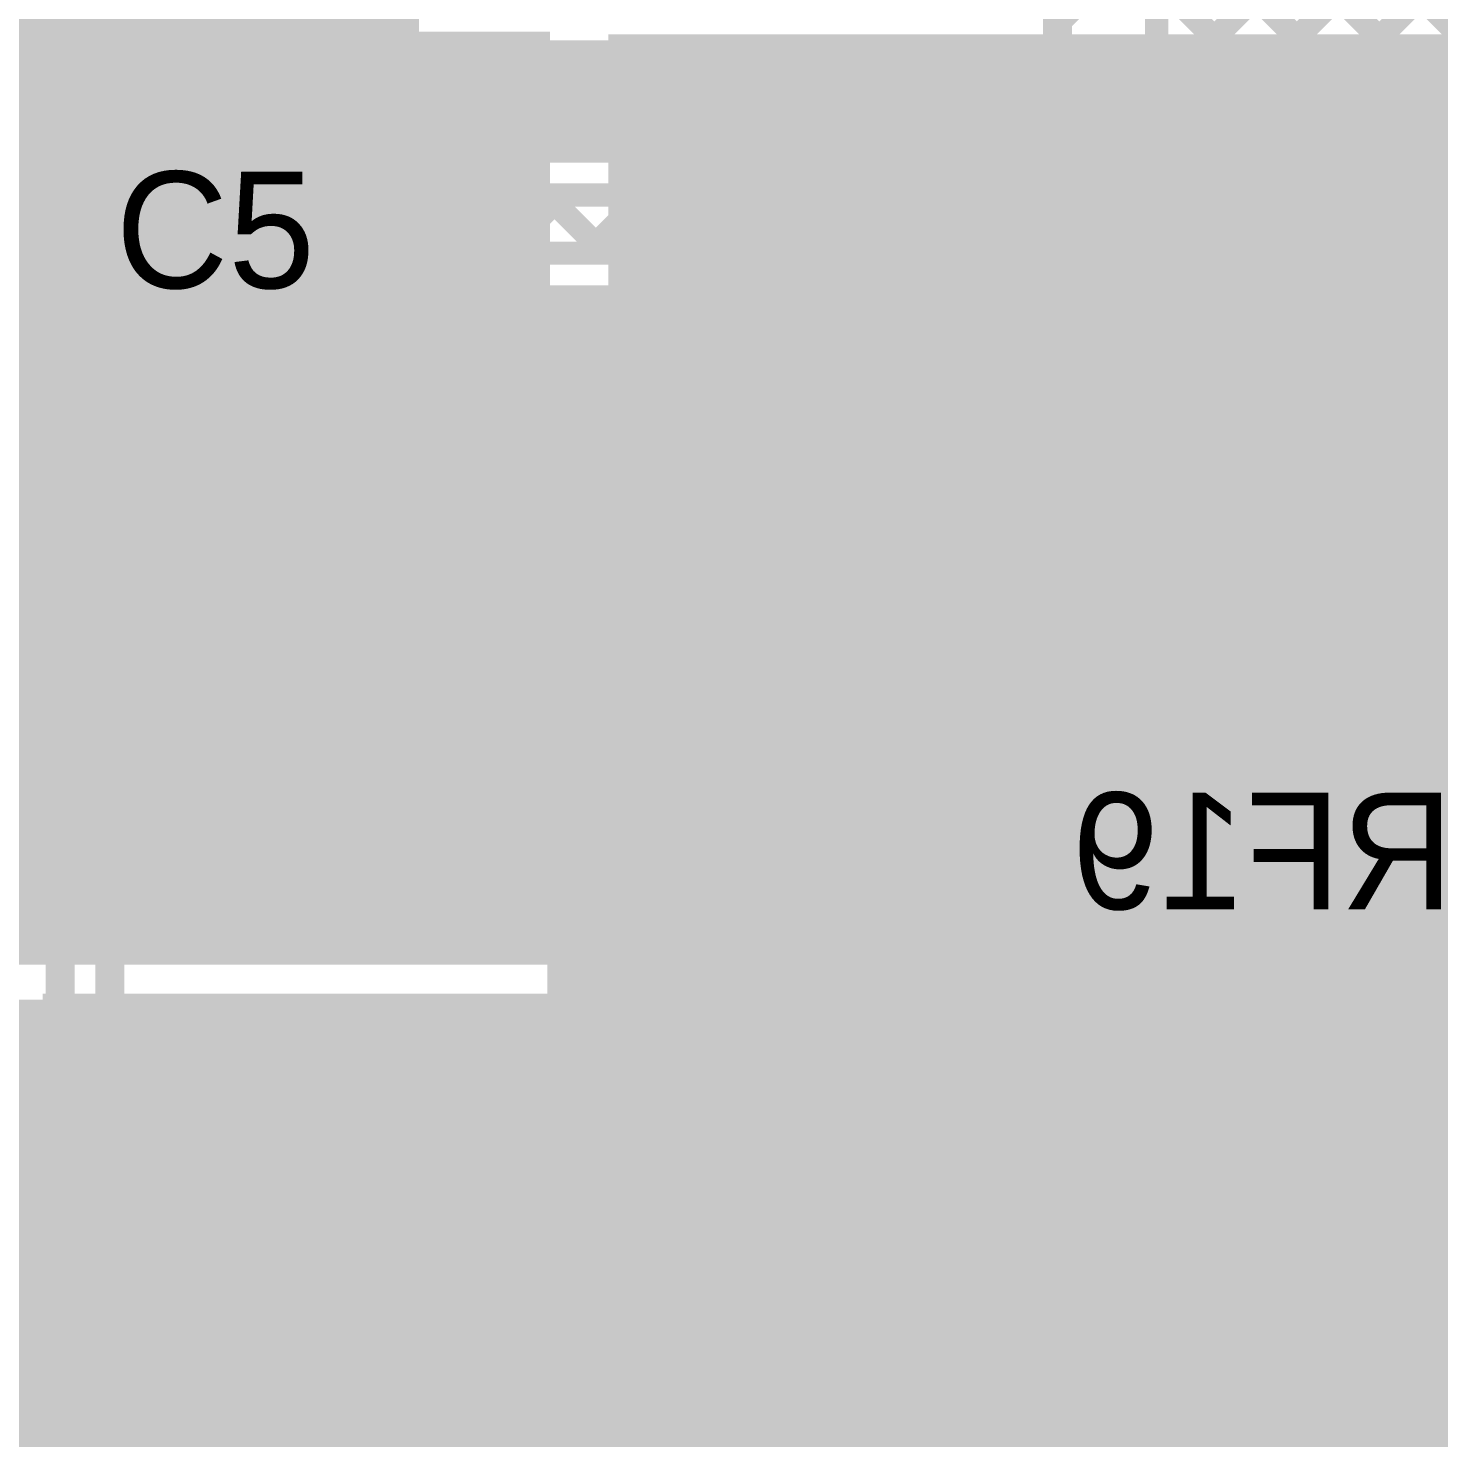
# Model space of a CAD drawing. Header units: millimetres. Extents: x 3.06 to 5.82, y 1.29 to 3.84.
# Drawn here: x 3.751 to 4.2347, y 3.0837 to 3.5672 of the extents above; entities that cross this region are included whole.
import ezdxf

# ---------------------------------------------------------------- set-up
doc = ezdxf.new("R2010")
doc.units = ezdxf.units.MM
doc.header["$MEASUREMENT"] = 0
for name, color, linetype in [('BottomLayer', 5, 'Continuous'), ('BottomOverlay', 54, 'Continuous'), ('BottomPaste', 16, 'Continuous'), ('BottomSolder', 6, 'Continuous'), ('MultiLayer', 9, 'Continuous'), ('PadHoleLayer', 156, 'Continuous'), ('TopLayer', 1, 'Continuous'), ('TopOverlay', 2, 'Continuous'), ('TopPaste', 8, 'Continuous'), ('TopSolder', 216, 'Continuous'), ('ViaHoleLayer', 16, 'Continuous')]:
    doc.layers.add(name, color=color, linetype=linetype)

# ---------------------------------------------------------------- blocks, each defined once
blk = doc.blocks.new('RAD_0_4_4')
at = {"layer": 'BottomLayer', "const_width": 0.03543}
for points in [[(0.18913, 0.0729, 1), (0.22457, 0.0729, 1)], [(-0.22457, -0.0729, 1), (-0.18913, -0.0729, 1)]]:
    blk.add_lwpolyline(points, format="xyb", close=True, dxfattribs=at)
at = {"layer": 'BottomSolder', "const_width": 0.03943}
for points in [[(0.18713, 0.0729, 1), (0.22657, 0.0729, 1)], [(-0.22657, -0.0729, 1), (-0.18713, -0.0729, 1)]]:
    blk.add_lwpolyline(points, format="xyb", close=True, dxfattribs=at)
at = {"layer": 'MultiLayer', "const_width": 0.03543}
for points in [[(0.18913, 0.0729, 1), (0.22457, 0.0729, 1)], [(-0.22457, -0.0729, 1), (-0.18913, -0.0729, 1)]]:
    blk.add_lwpolyline(points, format="xyb", close=True, dxfattribs=at)
at = {"layer": 'PadHoleLayer', "const_width": 0.01969}
for points in [[(0.19701, 0.0729, 1), (0.21669, 0.0729, 1)], [(-0.21669, -0.0729, 1), (-0.19701, -0.0729, 1)]]:
    blk.add_lwpolyline(points, format="xyb", close=True, dxfattribs=at)
at = {"layer": 'TopLayer', "const_width": 0.03543}
for points in [[(0.18913, 0.0729, 1), (0.22457, 0.0729, 1)], [(-0.22457, -0.0729, 1), (-0.18913, -0.0729, 1)]]:
    blk.add_lwpolyline(points, format="xyb", close=True, dxfattribs=at)
at = {"layer": 'TopOverlay', "const_width": 0.01}
for points in [[(-0.241, 0.117), (-0.241, -0.033)], [(-0.241, 0.117), (0.241, 0.117)], [(0.241, 0.117), (0.241, 0.104)], [(0.241, 0.033), (0.241, -0.117)], [(-0.241, -0.104), (-0.241, -0.117)], [(-0.241, -0.117), (0.241, -0.117)]]:
    blk.add_lwpolyline(points, dxfattribs=at)
at = {"layer": 'TopOverlay', "const_width": 0.005}
for points in [[(-0.2435, 0.117, 1), (-0.2385, 0.117, 1)], [(-0.2435, 0.117, 1), (-0.2385, 0.117, 1)], [(0.2385, 0.117, 1), (0.2435, 0.117, 1)], [(0.2385, 0.117, 1), (0.2435, 0.117, 1)], [(0.2385, 0.104, 1), (0.2435, 0.104, 1)], [(0.2385, 0.033, 1), (0.2435, 0.033, 1)], [(-0.2435, -0.033, 1), (-0.2385, -0.033, 1)], [(-0.2435, -0.104, 1), (-0.2385, -0.104, 1)], [(-0.2435, -0.117, 1), (-0.2385, -0.117, 1)], [(-0.2435, -0.117, 1), (-0.2385, -0.117, 1)], [(0.2385, -0.117, 1), (0.2435, -0.117, 1)], [(0.2385, -0.117, 1), (0.2435, -0.117, 1)]]:
    blk.add_lwpolyline(points, format="xyb", close=True, dxfattribs=at)
at = {"layer": 'TopSolder', "const_width": 0.03943}
for points in [[(0.18713, 0.0729, 1), (0.22657, 0.0729, 1)], [(-0.22657, -0.0729, 1), (-0.18713, -0.0729, 1)]]:
    blk.add_lwpolyline(points, format="xyb", close=True, dxfattribs=at)
blk = doc.blocks.new('SMB_B_78')
at = {"layer": 'BottomLayer'}
for points in [[(-0.12951, -0.054), (-0.04451, -0.054), (-0.12951, 0.054), (-0.04451, 0.054)], [(0.04451, -0.054), (0.12951, -0.054), (0.04451, 0.054), (0.12951, 0.054)]]:
    blk.add_solid(points, dxfattribs=at)
at = {"layer": 'BottomOverlay', "const_width": 0.01}
for points in [[(-0.095, 0.081), (0.099, 0.081)], [(-0.095, 0.063), (-0.095, 0.081)], [(0.099, 0.063), (0.099, 0.081)], [(-0.095, -0.081), (-0.095, -0.063)], [(0.099, -0.081), (0.099, -0.063)], [(-0.095, -0.081), (0.099, -0.081)]]:
    blk.add_lwpolyline(points, dxfattribs=at)
at = {"layer": 'BottomOverlay', "const_width": 0.005}
for points in [[(-0.0975, 0.081, 1), (-0.0925, 0.081, 1)], [(-0.0975, 0.081, 1), (-0.0925, 0.081, 1)], [(0.0965, 0.081, 1), (0.1015, 0.081, 1)], [(0.0965, 0.081, 1), (0.1015, 0.081, 1)], [(-0.0975, 0.063, 1), (-0.0925, 0.063, 1)], [(0.0965, 0.063, 1), (0.1015, 0.063, 1)], [(-0.0975, -0.063, 1), (-0.0925, -0.063, 1)], [(0.0965, -0.063, 1), (0.1015, -0.063, 1)], [(-0.0975, -0.081, 1), (-0.0925, -0.081, 1)], [(-0.0975, -0.081, 1), (-0.0925, -0.081, 1)], [(0.0965, -0.081, 1), (0.1015, -0.081, 1)], [(0.0965, -0.081, 1), (0.1015, -0.081, 1)]]:
    blk.add_lwpolyline(points, format="xyb", close=True, dxfattribs=at)
at = {"layer": 'BottomOverlay'}
for points in [[(0.099, 0.058), (0.19, 0.058), (0.099, 0.086), (0.19, 0.086)], [(0.133, -0.086), (0.19, -0.086), (0.133, 0.086), (0.19, 0.086)], [(0.099, -0.086), (0.19, -0.086), (0.099, -0.058), (0.19, -0.058)]]:
    blk.add_solid(points, dxfattribs=at)
at = {"layer": 'BottomPaste'}
for points in [[(-0.12951, -0.054), (-0.04451, -0.054), (-0.12951, 0.054), (-0.04451, 0.054)], [(0.04451, -0.054), (0.12951, -0.054), (0.04451, 0.054), (0.12951, 0.054)]]:
    blk.add_solid(points, dxfattribs=at)
at = {"layer": 'BottomSolder'}
for points in [[(-0.13351, -0.058), (-0.04051, -0.058), (-0.13351, 0.058), (-0.04051, 0.058)], [(0.04051, -0.058), (0.13351, -0.058), (0.04051, 0.058), (0.13351, 0.058)]]:
    blk.add_solid(points, dxfattribs=at)
blk = doc.blocks.new('ULR2G4R7MNL1GS_84')
at = {"layer": 'TopLayer'}
for points in [[(-0.19685, -0.04921), (-0.05906, -0.04921), (-0.19685, 0.04921), (-0.05906, 0.04921)], [(0.05906, -0.04921), (0.19685, -0.04921), (0.05906, 0.04921), (0.19685, 0.04921)]]:
    blk.add_solid(points, dxfattribs=at)
at = {"layer": 'TopOverlay', "const_width": 0.01}
for points in [[(-0.11947, 0.167), (-0.16647, 0.12)], [(-0.11947, 0.167), (0.16553, 0.167)], [(0.16553, 0.167), (0.16553, 0.061)], [(-0.16647, 0.12), (-0.16647, 0.06)], [(-0.20397, 0.096), (-0.20397, 0.063)], [(-0.21997, 0.08), (-0.18697, 0.08)], [(-0.16647, -0.06), (-0.16647, -0.12)], [(0.16553, -0.061), (0.16553, -0.167)], [(-0.16647, -0.12), (-0.11947, -0.167)], [(-0.11947, -0.167), (0.16553, -0.167)]]:
    blk.add_lwpolyline(points, dxfattribs=at)
at = {"layer": 'TopOverlay', "const_width": 0.005}
for points in [[(-0.12197, 0.167, 1), (-0.11697, 0.167, 1)], [(-0.12197, 0.167, 1), (-0.11697, 0.167, 1)], [(0.16303, 0.167, 1), (0.16803, 0.167, 1)], [(0.16303, 0.167, 1), (0.16803, 0.167, 1)], [(-0.16897, 0.12, 1), (-0.16397, 0.12, 1)], [(-0.16897, 0.12, 1), (-0.16397, 0.12, 1)], [(-0.20647, 0.096, 1), (-0.20147, 0.096, 1)], [(-0.22247, 0.08, 1), (-0.21747, 0.08, 1)], [(-0.18947, 0.08, 1), (-0.18447, 0.08, 1)], [(-0.20647, 0.063, 1), (-0.20147, 0.063, 1)], [(-0.16897, 0.06, 1), (-0.16397, 0.06, 1)], [(0.16303, 0.061, 1), (0.16803, 0.061, 1)], [(-0.16897, -0.06, 1), (-0.16397, -0.06, 1)], [(0.16303, -0.061, 1), (0.16803, -0.061, 1)], [(-0.16897, -0.12, 1), (-0.16397, -0.12, 1)], [(-0.16897, -0.12, 1), (-0.16397, -0.12, 1)], [(-0.12197, -0.167, 1), (-0.11697, -0.167, 1)], [(-0.12197, -0.167, 1), (-0.11697, -0.167, 1)], [(0.16303, -0.167, 1), (0.16803, -0.167, 1)], [(0.16303, -0.167, 1), (0.16803, -0.167, 1)]]:
    blk.add_lwpolyline(points, format="xyb", close=True, dxfattribs=at)
at = {"layer": 'TopPaste'}
for points in [[(-0.19685, -0.04921), (-0.05906, -0.04921), (-0.19685, 0.04921), (-0.05906, 0.04921)], [(0.05906, -0.04921), (0.19685, -0.04921), (0.05906, 0.04921), (0.19685, 0.04921)]]:
    blk.add_solid(points, dxfattribs=at)
at = {"layer": 'TopSolder'}
for points in [[(-0.20085, -0.05321), (-0.05506, -0.05321), (-0.20085, 0.05321), (-0.05506, 0.05321)], [(0.05506, -0.05321), (0.20085, -0.05321), (0.05506, 0.05321), (0.20085, 0.05321)]]:
    blk.add_solid(points, dxfattribs=at)
blk = doc.blocks.new('EEE_TC1A561UV_85')
at = {"layer": 'TopLayer'}
for points in [[(-0.2185, -0.03937), (-0.06102, -0.03937), (-0.2185, 0.03937), (-0.06102, 0.03937)], [(0.06102, -0.03937), (0.2185, -0.03937), (0.06102, 0.03937), (0.2185, 0.03937)]]:
    blk.add_solid(points, dxfattribs=at)
at = {"layer": 'TopOverlay', "const_width": 0.01}
for points in [[(-0.166, 0.11), (-0.109, 0.167)], [(-0.109, 0.167), (0.133, 0.167)], [(0.133, 0.167), (0.171, 0.129)], [(0.171, 0.051), (0.171, 0.129)], [(-0.166, 0.048), (-0.166, 0.11)], [(-0.199, 0.053), (-0.199, 0.082)], [(-0.213, 0.067), (-0.184, 0.067)], [(-0.166, -0.11), (-0.166, -0.048)], [(0.171, -0.129), (0.171, -0.051)], [(-0.166, -0.11), (-0.109, -0.167)], [(0.133, -0.167), (0.171, -0.129)], [(-0.109, -0.167), (0.133, -0.167)]]:
    blk.add_lwpolyline(points, dxfattribs=at)
at = {"layer": 'TopOverlay', "const_width": 0.005}
for points in [[(-0.1115, 0.167, 1), (-0.1065, 0.167, 1)], [(-0.1115, 0.167, 1), (-0.1065, 0.167, 1)], [(0.1305, 0.167, 1), (0.1355, 0.167, 1)], [(0.1305, 0.167, 1), (0.1355, 0.167, 1)], [(0.1685, 0.129, 1), (0.1735, 0.129, 1)], [(0.1685, 0.129, 1), (0.1735, 0.129, 1)], [(-0.1685, 0.11, 1), (-0.1635, 0.11, 1)], [(-0.1685, 0.11, 1), (-0.1635, 0.11, 1)], [(-0.2015, 0.082, 1), (-0.1965, 0.082, 1)], [(-0.2155, 0.067, 1), (-0.2105, 0.067, 1)], [(-0.1865, 0.067, 1), (-0.1815, 0.067, 1)], [(-0.2015, 0.053, 1), (-0.1965, 0.053, 1)], [(0.1685, 0.051, 1), (0.1735, 0.051, 1)], [(-0.1685, 0.048, 1), (-0.1635, 0.048, 1)], [(-0.1685, -0.048, 1), (-0.1635, -0.048, 1)], [(0.1685, -0.051, 1), (0.1735, -0.051, 1)], [(-0.1685, -0.11, 1), (-0.1635, -0.11, 1)], [(-0.1685, -0.11, 1), (-0.1635, -0.11, 1)], [(0.1685, -0.129, 1), (0.1735, -0.129, 1)], [(0.1685, -0.129, 1), (0.1735, -0.129, 1)], [(-0.1115, -0.167, 1), (-0.1065, -0.167, 1)], [(-0.1115, -0.167, 1), (-0.1065, -0.167, 1)], [(0.1305, -0.167, 1), (0.1355, -0.167, 1)], [(0.1305, -0.167, 1), (0.1355, -0.167, 1)]]:
    blk.add_lwpolyline(points, format="xyb", close=True, dxfattribs=at)
at = {"layer": 'TopPaste'}
for points in [[(-0.2185, -0.03937), (-0.06102, -0.03937), (-0.2185, 0.03937), (-0.06102, 0.03937)], [(0.06102, -0.03937), (0.2185, -0.03937), (0.06102, 0.03937), (0.2185, 0.03937)]]:
    blk.add_solid(points, dxfattribs=at)
at = {"layer": 'TopSolder'}
for points in [[(-0.2225, -0.04337), (-0.05702, -0.04337), (-0.2225, 0.04337), (-0.05702, 0.04337)], [(0.05702, -0.04337), (0.2225, -0.04337), (0.05702, 0.04337), (0.2225, 0.04337)]]:
    blk.add_solid(points, dxfattribs=at)
blk = doc.blocks.new('EEE_TC1A561UV_86')
at = {"layer": 'TopLayer'}
for points in [[(-0.2185, -0.03937), (-0.06102, -0.03937), (-0.2185, 0.03937), (-0.06102, 0.03937)], [(0.06102, -0.03937), (0.2185, -0.03937), (0.06102, 0.03937), (0.2185, 0.03937)]]:
    blk.add_solid(points, dxfattribs=at)
at = {"layer": 'TopOverlay', "const_width": 0.01}
for points in [[(-0.166, 0.11), (-0.109, 0.167)], [(-0.109, 0.167), (0.133, 0.167)], [(0.133, 0.167), (0.171, 0.129)], [(0.171, 0.051), (0.171, 0.129)], [(-0.166, 0.048), (-0.166, 0.11)], [(-0.199, 0.053), (-0.199, 0.082)], [(-0.213, 0.067), (-0.184, 0.067)], [(-0.166, -0.11), (-0.166, -0.048)], [(0.171, -0.129), (0.171, -0.051)], [(-0.166, -0.11), (-0.109, -0.167)], [(0.133, -0.167), (0.171, -0.129)], [(-0.109, -0.167), (0.133, -0.167)]]:
    blk.add_lwpolyline(points, dxfattribs=at)
at = {"layer": 'TopOverlay', "const_width": 0.005}
for points in [[(-0.1115, 0.167, 1), (-0.1065, 0.167, 1)], [(-0.1115, 0.167, 1), (-0.1065, 0.167, 1)], [(0.1305, 0.167, 1), (0.1355, 0.167, 1)], [(0.1305, 0.167, 1), (0.1355, 0.167, 1)], [(0.1685, 0.129, 1), (0.1735, 0.129, 1)], [(0.1685, 0.129, 1), (0.1735, 0.129, 1)], [(-0.1685, 0.11, 1), (-0.1635, 0.11, 1)], [(-0.1685, 0.11, 1), (-0.1635, 0.11, 1)], [(-0.2015, 0.082, 1), (-0.1965, 0.082, 1)], [(-0.2155, 0.067, 1), (-0.2105, 0.067, 1)], [(-0.1865, 0.067, 1), (-0.1815, 0.067, 1)], [(-0.2015, 0.053, 1), (-0.1965, 0.053, 1)], [(0.1685, 0.051, 1), (0.1735, 0.051, 1)], [(-0.1685, 0.048, 1), (-0.1635, 0.048, 1)], [(-0.1685, -0.048, 1), (-0.1635, -0.048, 1)], [(0.1685, -0.051, 1), (0.1735, -0.051, 1)], [(-0.1685, -0.11, 1), (-0.1635, -0.11, 1)], [(-0.1685, -0.11, 1), (-0.1635, -0.11, 1)], [(0.1685, -0.129, 1), (0.1735, -0.129, 1)], [(0.1685, -0.129, 1), (0.1735, -0.129, 1)], [(-0.1115, -0.167, 1), (-0.1065, -0.167, 1)], [(-0.1115, -0.167, 1), (-0.1065, -0.167, 1)], [(0.1305, -0.167, 1), (0.1355, -0.167, 1)], [(0.1305, -0.167, 1), (0.1355, -0.167, 1)]]:
    blk.add_lwpolyline(points, format="xyb", close=True, dxfattribs=at)
at = {"layer": 'TopPaste'}
for points in [[(-0.2185, -0.03937), (-0.06102, -0.03937), (-0.2185, 0.03937), (-0.06102, 0.03937)], [(0.06102, -0.03937), (0.2185, -0.03937), (0.06102, 0.03937), (0.2185, 0.03937)]]:
    blk.add_solid(points, dxfattribs=at)
at = {"layer": 'TopSolder'}
for points in [[(-0.2225, -0.04337), (-0.05702, -0.04337), (-0.2225, 0.04337), (-0.05702, 0.04337)], [(0.05702, -0.04337), (0.2225, -0.04337), (0.05702, 0.04337), (0.2225, 0.04337)]]:
    blk.add_solid(points, dxfattribs=at)

msp = doc.modelspace()

# ---------------------------------------------------------------- linework, layer by layer
at = {"layer": 'BottomLayer', "const_width": 0.008}
for points in [[(4.10361, 3.618), (4.67, 3.05161)], [(4.13189, 3.618), (4.67, 3.07989)], [(4.138, 3.48746), (4.26854, 3.618)], [(4.138, 3.45918), (4.29682, 3.618)], [(4.138, 3.51575), (4.24025, 3.618)], [(4.138, 3.43089), (4.32511, 3.618)], [(4.138, 3.54403), (4.21197, 3.618)], [(4.138, 3.40261), (4.35339, 3.618)], [(4.14467, 3.381), (4.38167, 3.618)], [(4.16018, 3.618), (4.67, 3.10818)], [(4.17296, 3.381), (4.40996, 3.618)], [(4.18846, 3.618), (4.67, 3.13646)], [(4.20124, 3.381), (4.43824, 3.618)], [(4.22953, 3.381), (4.46653, 3.618)], [(4.138, 3.51), (4.138, 3.573)], [(4.138, 3.51), (4.138, 3.573)], [(4.138, 3.55532), (4.67, 3.02332)], [(4.138, 3.52704), (4.67, 2.99504)], [(3.681, 3.51), (3.896, 3.51)], [(3.681, 3.51), (3.896, 3.51)], [(3.73077, 3.51), (3.75077, 3.49)], [(3.74456, 3.49), (3.76456, 3.51)], [(3.75906, 3.51), (3.77906, 3.49)], [(3.77284, 3.49), (3.79284, 3.51)], [(3.78734, 3.51), (3.80734, 3.49)], [(3.80113, 3.49), (3.82113, 3.51)], [(3.81563, 3.51), (3.83563, 3.49)], [(3.82941, 3.49), (3.84941, 3.51)], [(3.84391, 3.51), (3.86391, 3.49)], [(3.85769, 3.49), (3.87769, 3.51)], [(3.8722, 3.51), (3.8922, 3.49)], [(3.88598, 3.49), (3.90598, 3.51)], [(3.896, 3.51), (4.059, 3.51)], [(3.90048, 3.51), (3.92048, 3.49)], [(3.91426, 3.49), (3.93426, 3.51)], [(3.92876, 3.51), (3.94876, 3.49)], [(3.94255, 3.49), (3.96255, 3.51)], [(3.95705, 3.51), (3.97705, 3.49)], [(3.97083, 3.49), (3.99083, 3.51)], [(3.98533, 3.51), (4.00533, 3.49)], [(3.99912, 3.49), (4.01912, 3.51)], [(4.01362, 3.51), (4.059, 3.46462)], [(4.015, 3.4776), (4.0474, 3.51)], [(4.0419, 3.51), (4.059, 3.4929)], [(4.059, 3.241), (4.059, 3.51)], [(4.138, 3.381), (4.138, 3.51)], [(4.138, 3.49875), (4.25575, 3.381)], [(4.015, 3.44932), (4.059, 3.49332)], [(3.616, 3.49), (3.85, 3.49)], [(3.85, 3.49), (3.931, 3.49)], [(3.85, 3.49), (3.931, 3.49)], [(3.931, 3.49), (4.015, 3.49)], [(4.015, 3.283), (4.015, 3.49)], [(4.015, 3.48033), (4.059, 3.43633)], [(4.138, 3.47047), (4.22747, 3.381)], [(4.015, 3.42103), (4.059, 3.46503)], [(4.015, 3.45205), (4.059, 3.40805)], [(4.138, 3.44219), (4.19919, 3.381)], [(4.015, 3.39275), (4.059, 3.43675)], [(4.015, 3.42376), (4.059, 3.37976)], [(4.138, 3.4139), (4.1709, 3.381)], [(4.015, 3.36446), (4.059, 3.40846)], [(4.015, 3.39548), (4.059, 3.35148)], [(4.138, 3.38562), (4.14262, 3.381)], [(4.015, 3.33618), (4.059, 3.38018)], [(4.138, 3.381), (4.281, 3.381)], [(4.015, 3.3672), (4.059, 3.3232)], [(4.015, 3.30789), (4.059, 3.35189)], [(4.015, 3.33891), (4.059, 3.29491)], [(4.015, 3.27961), (4.059, 3.32361)], [(4.015, 3.31063), (4.059, 3.26663)], [(4.015, 3.25133), (4.059, 3.29533)], [(4.015, 3.235), (4.015, 3.283)], [(4.015, 3.235), (4.015, 3.283)], [(4.015, 3.28234), (4.059, 3.23834)], [(4.015, 3.22304), (4.059, 3.26704)], [(4.015, 3.25406), (4.059, 3.21006)], [(4.015, 3.19476), (4.059, 3.23876)], [(4.059, 3.192), (4.059, 3.241)], [(4.059, 3.192), (4.059, 3.241)], [(4.015, 3.192), (4.015, 3.235)], [(4.015, 3.22577), (4.04877, 3.192)], [(4.04053, 3.192), (4.059, 3.21047)], [(4.015, 3.19749), (4.02049, 3.192)], [(4.015, 3.192), (4.059, 3.192)]]:
    msp.add_lwpolyline(points, dxfattribs=at)
at = {"layer": 'BottomLayer'}
for points, const_width in [([(4.136, 3.55532, 1), (4.14, 3.55532, 1)], 0.004), ([(4.136, 3.54403, 1), (4.14, 3.54403, 1)], 0.004), ([(4.136, 3.52704, 1), (4.14, 3.52704, 1)], 0.004), ([(4.136, 3.51575, 1), (4.14, 3.51575, 1)], 0.004), ([(3.75706, 3.51, 1), (3.76106, 3.51, 1)], 0.004), ([(3.76256, 3.51, 1), (3.76656, 3.51, 1)], 0.004), ([(3.78534, 3.51, 1), (3.78934, 3.51, 1)], 0.004), ([(3.79084, 3.51, 1), (3.79484, 3.51, 1)], 0.004), ([(3.81363, 3.51, 1), (3.81763, 3.51, 1)], 0.004), ([(3.81913, 3.51, 1), (3.82313, 3.51, 1)], 0.004), ([(3.84191, 3.51, 1), (3.84591, 3.51, 1)], 0.004), ([(3.84741, 3.51, 1), (3.85141, 3.51, 1)], 0.004), ([(3.87019, 3.51, 1), (3.87419, 3.51, 1)], 0.004), ([(3.87569, 3.51, 1), (3.87969, 3.51, 1)], 0.004), ([(3.894, 3.51, 1), (3.898, 3.51, 1)], 0.004), ([(3.894, 3.51, 1), (3.898, 3.51, 1)], 0.004), ([(3.894, 3.51, 1), (3.898, 3.51, 1)], 0.004), ([(3.89848, 3.51, 1), (3.90248, 3.51, 1)], 0.004), ([(3.90398, 3.51, 1), (3.90798, 3.51, 1)], 0.004), ([(3.92676, 3.51, 1), (3.93076, 3.51, 1)], 0.004), ([(3.93226, 3.51, 1), (3.93626, 3.51, 1)], 0.004), ([(3.95505, 3.51, 1), (3.95905, 3.51, 1)], 0.004), ([(3.96055, 3.51, 1), (3.96455, 3.51, 1)], 0.004), ([(3.98333, 3.51, 1), (3.98733, 3.51, 1)], 0.004), ([(3.98883, 3.51, 1), (3.99283, 3.51, 1)], 0.004), ([(4.01162, 3.51, 1), (4.01562, 3.51, 1)], 0.004), ([(4.01712, 3.51, 1), (4.02112, 3.51, 1)], 0.004), ([(4.0399, 3.51, 1), (4.0439, 3.51, 1)], 0.004), ([(4.0454, 3.51, 1), (4.0494, 3.51, 1)], 0.004), ([(4.057, 3.51, 1), (4.061, 3.51, 1)], 0.004), ([(4.057, 3.51, 1), (4.061, 3.51, 1)], 0.004), ([(4.136, 3.51, 1), (4.14, 3.51, 1)], 0.004), ([(4.136, 3.51, 1), (4.14, 3.51, 1)], 0.004), ([(4.136, 3.51, 1), (4.14, 3.51, 1)], 0.004), ([(4.136, 3.49875, 1), (4.14, 3.49875, 1)], 0.004), ([(4.057, 3.49332, 1), (4.061, 3.49332, 1)], 0.004), ([(3.74877, 3.49, 1), (3.75277, 3.49, 1)], 0.004), ([(3.77084, 3.49, 1), (3.77484, 3.49, 1)], 0.004), ([(3.77706, 3.49, 1), (3.78106, 3.49, 1)], 0.004), ([(3.79913, 3.49, 1), (3.80313, 3.49, 1)], 0.004), ([(3.80534, 3.49, 1), (3.80934, 3.49, 1)], 0.004), ([(3.82741, 3.49, 1), (3.83141, 3.49, 1)], 0.004), ([(3.83363, 3.49, 1), (3.83763, 3.49, 1)], 0.004), ([(3.848, 3.49, 1), (3.852, 3.49, 1)], 0.004), ([(3.848, 3.49, 1), (3.852, 3.49, 1)], 0.004), ([(3.848, 3.49, 1), (3.852, 3.49, 1)], 0.004), ([(3.85569, 3.49, 1), (3.85969, 3.49, 1)], 0.004), ([(3.86191, 3.49, 1), (3.86591, 3.49, 1)], 0.004), ([(3.88398, 3.49, 1), (3.88798, 3.49, 1)], 0.004), ([(3.89019, 3.49, 1), (3.89419, 3.49, 1)], 0.004), ([(3.91226, 3.49, 1), (3.91626, 3.49, 1)], 0.004), ([(3.91848, 3.49, 1), (3.92248, 3.49, 1)], 0.004), ([(3.929, 3.49, 1), (3.933, 3.49, 1)], 0.004), ([(3.929, 3.49, 1), (3.933, 3.49, 1)], 0.004), ([(3.929, 3.49, 1), (3.933, 3.49, 1)], 0.004), ([(3.94055, 3.49, 1), (3.94455, 3.49, 1)], 0.004), ([(3.94676, 3.49, 1), (3.95076, 3.49, 1)], 0.004), ([(3.96883, 3.49, 1), (3.97283, 3.49, 1)], 0.004), ([(3.97505, 3.49, 1), (3.97905, 3.49, 1)], 0.004), ([(3.99712, 3.49, 1), (4.00112, 3.49, 1)], 0.004), ([(4.00333, 3.49, 1), (4.00733, 3.49, 1)], 0.004), ([(4.013, 3.49, 1), (4.017, 3.49, 1)], 0.004), ([(4.013, 3.49, 1), (4.017, 3.49, 1)], 0.004), ([(4.057, 3.4929, 1), (4.061, 3.4929, 1)], 0.004), ([(4.136, 3.48746, 1), (4.14, 3.48746, 1)], 0.004), ([(4.013, 3.48033, 1), (4.017, 3.48033, 1)], 0.004), ([(4.013, 3.4776, 1), (4.017, 3.4776, 1)], 0.004), ([(4.136, 3.47047, 1), (4.14, 3.47047, 1)], 0.004), ([(4.057, 3.46503, 1), (4.061, 3.46503, 1)], 0.004), ([(4.057, 3.46462, 1), (4.061, 3.46462, 1)], 0.004), ([(4.136, 3.45918, 1), (4.14, 3.45918, 1)], 0.004), ([(4.013, 3.45205, 1), (4.017, 3.45205, 1)], 0.004), ([(4.013, 3.44932, 1), (4.017, 3.44932, 1)], 0.004), ([(4.136, 3.44219, 1), (4.14, 3.44219, 1)], 0.004), ([(4.057, 3.43675, 1), (4.061, 3.43675, 1)], 0.004), ([(4.057, 3.43633, 1), (4.061, 3.43633, 1)], 0.004), ([(4.136, 3.43089, 1), (4.14, 3.43089, 1)], 0.004), ([(4.013, 3.42376, 1), (4.017, 3.42376, 1)], 0.004), ([(4.013, 3.42103, 1), (4.017, 3.42103, 1)], 0.004), ([(4.136, 3.4139, 1), (4.14, 3.4139, 1)], 0.004), ([(4.057, 3.40846, 1), (4.061, 3.40846, 1)], 0.004), ([(4.057, 3.40805, 1), (4.061, 3.40805, 1)], 0.004), ([(4.136, 3.40261, 1), (4.14, 3.40261, 1)], 0.004), ([(4.013, 3.39548, 1), (4.017, 3.39548, 1)], 0.004), ([(4.013, 3.39275, 1), (4.017, 3.39275, 1)], 0.004), ([(4.136, 3.38562, 1), (4.14, 3.38562, 1)], 0.004), ([(4.057, 3.38018, 1), (4.061, 3.38018, 1)], 0.004), ([(4.057, 3.37976, 1), (4.061, 3.37976, 1)], 0.004), ([(4.136, 3.381, 1), (4.14, 3.381, 1)], 0.004), ([(4.136, 3.381, 1), (4.14, 3.381, 1)], 0.004), ([(4.14062, 3.381, 1), (4.14462, 3.381, 1)], 0.004), ([(4.14267, 3.381, 1), (4.14667, 3.381, 1)], 0.004), ([(4.1689, 3.381, 1), (4.1729, 3.381, 1)], 0.004), ([(4.17096, 3.381, 1), (4.17496, 3.381, 1)], 0.004), ([(4.19719, 3.381, 1), (4.20119, 3.381, 1)], 0.004), ([(4.19924, 3.381, 1), (4.20324, 3.381, 1)], 0.004), ([(4.22547, 3.381, 1), (4.22947, 3.381, 1)], 0.004), ([(4.22753, 3.381, 1), (4.23153, 3.381, 1)], 0.004), ([(4.013, 3.3672, 1), (4.017, 3.3672, 1)], 0.004), ([(4.013, 3.36446, 1), (4.017, 3.36446, 1)], 0.004), ([(4.057, 3.35189, 1), (4.061, 3.35189, 1)], 0.004), ([(4.057, 3.35148, 1), (4.061, 3.35148, 1)], 0.004), ([(4.013, 3.33891, 1), (4.017, 3.33891, 1)], 0.004), ([(4.013, 3.33618, 1), (4.017, 3.33618, 1)], 0.004), ([(4.057, 3.32361, 1), (4.061, 3.32361, 1)], 0.004), ([(4.057, 3.3232, 1), (4.061, 3.3232, 1)], 0.004), ([(4.013, 3.31063, 1), (4.017, 3.31063, 1)], 0.004), ([(4.013, 3.30789, 1), (4.017, 3.30789, 1)], 0.004), ([(4.20609, 3.298, 1), (4.21791, 3.298, 1)], 0.01181), ([(4.057, 3.29533, 1), (4.061, 3.29533, 1)], 0.004), ([(4.057, 3.29491, 1), (4.061, 3.29491, 1)], 0.004), ([(4.013, 3.283, 1), (4.017, 3.283, 1)], 0.004), ([(4.013, 3.283, 1), (4.017, 3.283, 1)], 0.004), ([(4.013, 3.283, 1), (4.017, 3.283, 1)], 0.004), ([(4.013, 3.28234, 1), (4.017, 3.28234, 1)], 0.004), ([(4.013, 3.27961, 1), (4.017, 3.27961, 1)], 0.004), ([(4.20609, 3.272, 1), (4.21791, 3.272, 1)], 0.01181), ([(4.057, 3.26704, 1), (4.061, 3.26704, 1)], 0.004), ([(4.057, 3.26663, 1), (4.061, 3.26663, 1)], 0.004), ([(4.013, 3.25406, 1), (4.017, 3.25406, 1)], 0.004), ([(4.013, 3.25133, 1), (4.017, 3.25133, 1)], 0.004), ([(4.057, 3.241, 1), (4.061, 3.241, 1)], 0.004), ([(4.057, 3.241, 1), (4.061, 3.241, 1)], 0.004), ([(4.057, 3.241, 1), (4.061, 3.241, 1)], 0.004), ([(4.057, 3.23876, 1), (4.061, 3.23876, 1)], 0.004), ([(4.057, 3.23834, 1), (4.061, 3.23834, 1)], 0.004), ([(4.013, 3.235, 1), (4.017, 3.235, 1)], 0.004), ([(4.013, 3.235, 1), (4.017, 3.235, 1)], 0.004), ([(4.013, 3.235, 1), (4.017, 3.235, 1)], 0.004), ([(4.013, 3.22577, 1), (4.017, 3.22577, 1)], 0.004), ([(4.013, 3.22304, 1), (4.017, 3.22304, 1)], 0.004), ([(3.86009, 3.208, 1), (3.87191, 3.208, 1)], 0.01181), ([(4.057, 3.21047, 1), (4.061, 3.21047, 1)], 0.004), ([(4.057, 3.21006, 1), (4.061, 3.21006, 1)], 0.004), ([(3.83409, 3.195, 1), (3.84591, 3.195, 1)], 0.01181), ([(4.013, 3.19749, 1), (4.017, 3.19749, 1)], 0.004), ([(4.013, 3.19476, 1), (4.017, 3.19476, 1)], 0.004), ([(3.86009, 3.182, 1), (3.87191, 3.182, 1)], 0.01181), ([(4.013, 3.192, 1), (4.017, 3.192, 1)], 0.004), ([(4.013, 3.192, 1), (4.017, 3.192, 1)], 0.004), ([(4.01849, 3.192, 1), (4.02249, 3.192, 1)], 0.004), ([(4.03853, 3.192, 1), (4.04253, 3.192, 1)], 0.004), ([(4.04677, 3.192, 1), (4.05077, 3.192, 1)], 0.004), ([(4.057, 3.192, 1), (4.061, 3.192, 1)], 0.004), ([(4.057, 3.192, 1), (4.061, 3.192, 1)], 0.004), ([(4.057, 3.192, 1), (4.061, 3.192, 1)], 0.004), ([(3.83409, 3.169, 1), (3.84591, 3.169, 1)], 0.01181), ([(3.86009, 3.156, 1), (3.87191, 3.156, 1)], 0.01181), ([(3.83409, 3.143, 1), (3.84591, 3.143, 1)], 0.01181), ([(3.86009, 3.13, 1), (3.87191, 3.13, 1)], 0.01181), ([(3.83409, 3.117, 1), (3.84591, 3.117, 1)], 0.01181)]:
    msp.add_lwpolyline(points, format="xyb", close=True, dxfattribs=dict(at, const_width=const_width))
for points in [[(3.69, 3.521), (3.885, 3.521), (3.69, 3.801), (3.885, 3.801)], [(3.692, 3.521), (4.127, 3.521), (3.692, 3.563), (4.127, 3.563)], [(4.07, 3.192), (4.127, 3.192), (4.07, 3.562), (4.127, 3.562)], [(3.627, 3.246), (3.92, 3.246), (3.627, 3.479), (3.92, 3.479)], [(3.861, 3.246), (4.004, 3.246), (3.861, 3.479), (4.004, 3.479)], [(4.139, 3.243), (4.27, 3.243), (4.139, 3.37), (4.27, 3.37)], [(4.004, 3.066), (4.004, 3.272), (3.929, 3.066), (3.929, 3.272)], [(3.624, 2.916), (3.913, 2.916), (3.624, 3.234), (3.913, 3.234)], [(4.07, 3.192), (4.408, 3.192), (4.07, 3.23), (4.408, 3.23)], [(3.949, 3.064), (4.348, 3.064), (3.949, 3.181), (4.348, 3.181)]]:
    msp.add_solid(points, dxfattribs=at)
at = {"layer": 'BottomSolder', "const_width": 0.01581}
for points in [[(4.20409, 3.298, 1), (4.21991, 3.298, 1)], [(4.20409, 3.272, 1), (4.21991, 3.272, 1)], [(3.85809, 3.208, 1), (3.87391, 3.208, 1)], [(3.83209, 3.195, 1), (3.84791, 3.195, 1)], [(3.85809, 3.182, 1), (3.87391, 3.182, 1)], [(3.83209, 3.169, 1), (3.84791, 3.169, 1)], [(3.85809, 3.156, 1), (3.87391, 3.156, 1)], [(3.83209, 3.143, 1), (3.84791, 3.143, 1)], [(3.85809, 3.13, 1), (3.87391, 3.13, 1)], [(3.83209, 3.117, 1), (3.84791, 3.117, 1)]]:
    msp.add_lwpolyline(points, format="xyb", close=True, dxfattribs=at)
at = {"layer": 'MultiLayer', "const_width": 0.01181}
for points in [[(4.20609, 3.298, 1), (4.21791, 3.298, 1)], [(4.20609, 3.272, 1), (4.21791, 3.272, 1)], [(3.86009, 3.208, 1), (3.87191, 3.208, 1)], [(3.83409, 3.195, 1), (3.84591, 3.195, 1)], [(3.86009, 3.182, 1), (3.87191, 3.182, 1)], [(3.83409, 3.169, 1), (3.84591, 3.169, 1)], [(3.86009, 3.156, 1), (3.87191, 3.156, 1)], [(3.83409, 3.143, 1), (3.84591, 3.143, 1)], [(3.86009, 3.13, 1), (3.87191, 3.13, 1)], [(3.83409, 3.117, 1), (3.84591, 3.117, 1)]]:
    msp.add_lwpolyline(points, format="xyb", close=True, dxfattribs=at)
at = {"layer": 'TopLayer', "const_width": 0.01181}
for points in [[(4.20609, 3.298, 1), (4.21791, 3.298, 1)], [(4.20609, 3.272, 1), (4.21791, 3.272, 1)], [(3.86009, 3.208, 1), (3.87191, 3.208, 1)], [(3.83409, 3.195, 1), (3.84591, 3.195, 1)], [(3.86009, 3.182, 1), (3.87191, 3.182, 1)], [(3.83409, 3.169, 1), (3.84591, 3.169, 1)], [(3.86009, 3.156, 1), (3.87191, 3.156, 1)], [(3.83409, 3.143, 1), (3.84591, 3.143, 1)], [(3.86009, 3.13, 1), (3.87191, 3.13, 1)], [(3.83409, 3.117, 1), (3.84591, 3.117, 1)]]:
    msp.add_lwpolyline(points, format="xyb", close=True, dxfattribs=at)
at = {"layer": 'TopLayer'}
for points in [[(3.068, 3.251), (3.93, 3.251), (3.068, 3.566), (3.93, 3.566)], [(3.95, 3.064), (4.285, 3.064), (3.95, 3.565), (4.285, 3.565)], [(3.756, 3.064), (4.061, 3.064), (3.756, 3.236), (4.061, 3.236)]]:
    msp.add_solid(points, dxfattribs=at)
at = {"layer": 'TopSolder', "const_width": 0.01581}
for points in [[(4.20409, 3.298, 1), (4.21991, 3.298, 1)], [(4.20409, 3.272, 1), (4.21991, 3.272, 1)], [(3.85809, 3.208, 1), (3.87391, 3.208, 1)], [(3.83209, 3.195, 1), (3.84791, 3.195, 1)], [(3.85809, 3.182, 1), (3.87391, 3.182, 1)], [(3.83209, 3.169, 1), (3.84791, 3.169, 1)], [(3.85809, 3.156, 1), (3.87391, 3.156, 1)], [(3.83209, 3.143, 1), (3.84791, 3.143, 1)], [(3.85809, 3.13, 1), (3.87391, 3.13, 1)], [(3.83209, 3.117, 1), (3.84791, 3.117, 1)]]:
    msp.add_lwpolyline(points, format="xyb", close=True, dxfattribs=at)
at = {"layer": 'ViaHoleLayer', "const_width": 0.00787}
for points in [[(4.20806, 3.298, 1), (4.21594, 3.298, 1)], [(4.20806, 3.272, 1), (4.21594, 3.272, 1)], [(3.86206, 3.208, 1), (3.86994, 3.208, 1)], [(3.83606, 3.195, 1), (3.84394, 3.195, 1)], [(3.86206, 3.182, 1), (3.86994, 3.182, 1)], [(3.83606, 3.169, 1), (3.84394, 3.169, 1)], [(3.86206, 3.156, 1), (3.86994, 3.156, 1)], [(3.83606, 3.143, 1), (3.84394, 3.143, 1)], [(3.86206, 3.13, 1), (3.86994, 3.13, 1)], [(3.83606, 3.117, 1), (3.84394, 3.117, 1)]]:
    msp.add_lwpolyline(points, format="xyb", close=True, dxfattribs=at)

# ---------------------------------------------------------------- block references
for name, p, rotation in [('EEE_TC1A561UV_86', (4.27, 3.46), 360), ('ULR2G4R7MNL1GS_84', (3.595, 3.28795), 90), ('RAD_0_4_4', (3.896, 3.221), 90), ('EEE_TC1A561UV_85', (4.27, 3.105), 360), ('SMB_B_78', (3.63, 3.01), 360)]:
    msp.add_blockref(name, p, dxfattribs=dict(rotation=rotation))

# ---------------------------------------------------------------- texts
at = {"layer": 'BottomOverlay', "text_generation_flag": 2}
msp.add_text('RF19', height=0.04, dxfattribs=at).set_placement((4.23983, 3.265))
at = {"layer": 'TopOverlay'}
msp.add_text('C5', height=0.04, dxfattribs=at).set_placement((3.781, 3.478))

doc.saveas('drawing.dxf')
